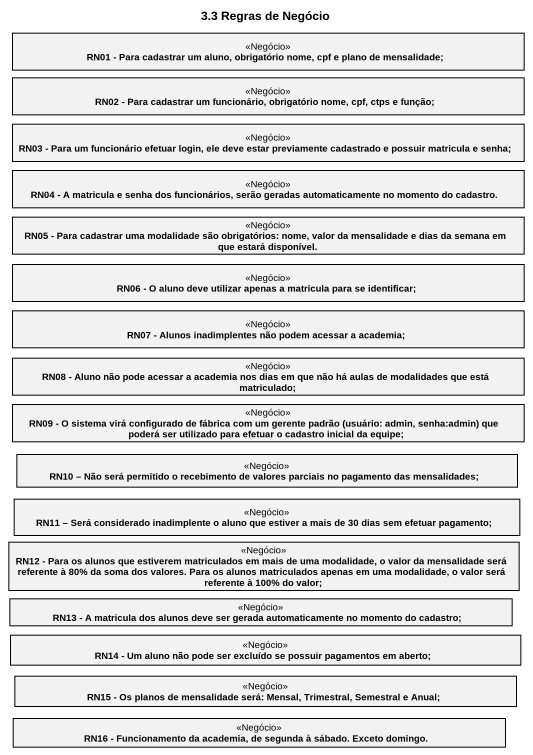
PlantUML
@startuml
title 3.3 Regras de Negócio
hide circle
hide empty members
class "RN01 - Para cadastrar um aluno, obrigatório nome, cpf e plano de mensalidade;" as RN01_Para_cadastrar_um <<Negócio>>
class "RN02 - Para cadastrar um funcionário, obrigatório nome, cpf, ctps e função;" as RN02_Para_cadastrar_um <<Negócio>>
class "RN03 - Para um funcionário efetuar login, ele deve estar previamente cadastrado e possuir matricula e senha;" as RN03_Para_um_funcionário <<Negócio>>
class "RN04 - A matricula e senha dos funcionários, serão geradas automaticamente no momento do cadastro." as RN04_A_matricula_e_senha <<Negócio>>
class "RN05 - Para cadastrar uma modalidade são obrigatórios: nome, valor da mensalidade e dias da semana em que estará disponível." as RN05_Para_cadastrar_uma <<Negócio>>
class "RN06 - O aluno deve utilizar apenas a matricula para se identificar;" as RN06_O_aluno_deve_utilizar <<Negócio>>
class "RN07 - Alunos inadimplentes não podem acessar a academia;" as RN07_Alunos_inadimplentes <<Negócio>>
class "RN08 - Aluno não pode acessar a academia nos dias em que não há aulas de modalidades que está matriculado;" as RN08_Aluno_não_pode_acessar <<Negócio>>
class "RN09 - O sistema virá configurado de fábrica com um gerente padrão (usuário: admin, senha:admin) que poderá ser utilizado para efetuar o cadastro inicial da equipe;" as RN09_O_sistema_virá <<Negócio>>
class "RN10 – Não será permitido o recebimento de valores parciais no pagamento das mensalidades;" as RN10_Não_será_permitido_o <<Negócio>>
class "RN11 – Será considerado inadimplente o aluno que estiver a mais de 30 dias sem efetuar pagamento;" as RN11_Será_considerado <<Negócio>>
class "RN12 - Para os alunos que estiverem matriculados em mais de uma modalidade, o valor da mensalidade será referente à 80% da soma dos valores. Para os alunos matriculados apenas em uma modalidade, o valor será referente à 100% do valor;" as RN12_Para_os_alunos_que <<Negócio>>
class "RN13 - A matricula dos alunos deve ser gerada automaticamente no momento do cadastro;" as RN13_A_matricula_dos_alunos <<Negócio>>
class "RN14 - Um aluno não pode ser excluído se possuir pagamentos em aberto;" as RN14_Um_aluno_não_pode_ser <<Negócio>>
class "RN15 - Os planos de mensalidade será: Mensal, Trimestral, Semestral e Anual;" as RN15_Os_planos_de <<Negócio>>
class "RN16 - Funcionamento da academia, de segunda à sábado. Exceto domingo." as RN16_Funcionamento_da <<Negócio>>
@enduml
